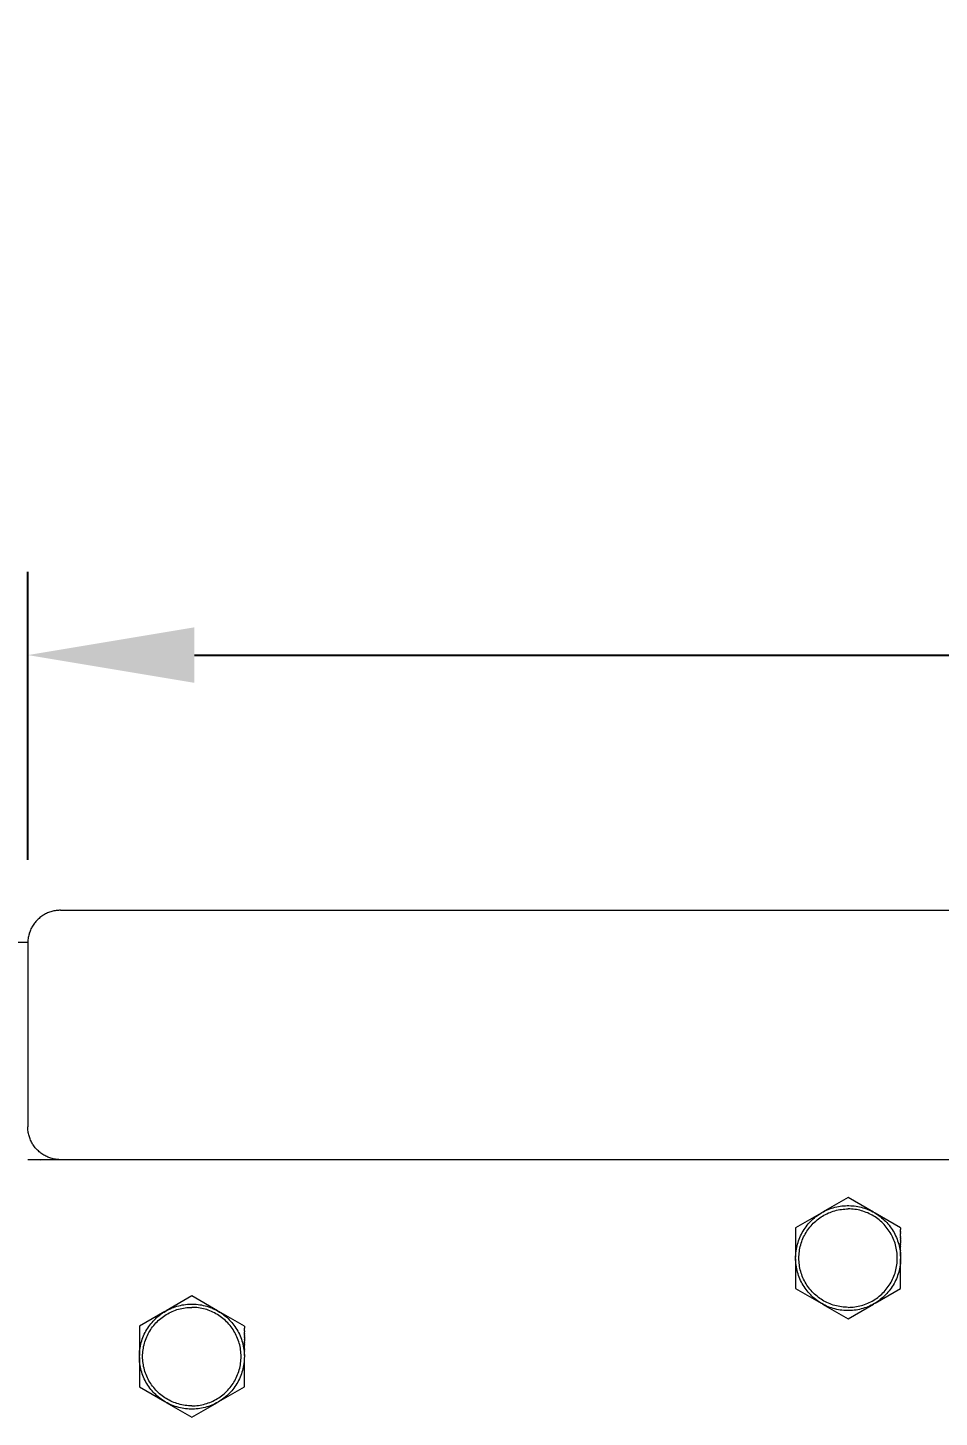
# Model space of a CAD drawing. Header units: inches. Extents: x -6 to 165, y -5 to 126.
# Drawn here: x 138.29 to 143.76, y 109.26 to 117.59 of the extents above; entities that cross this region are included whole.
import ezdxf

# ---------------------------------------------------------------- set-up
doc = ezdxf.new("R2010")
doc.units = ezdxf.units.IN
doc.header["$PDSIZE"] = -1
doc.layers.add('ZANO_R', color=7, linetype='Continuous', lineweight=0)
doc.layers.add('ZANO_W', color=1, linetype='Continuous', lineweight=0)
doc.styles.get("Standard").update_dxf_attribs({"font": 'arial.ttf'})
doc.dimstyles.new('amerykanie', dxfattribs={"dimtxt": 50, "dimasz": 50, "dimexe": 0.5, "dimexo": 0.5, "dimgap": 1, "dimtad": 1, "dimdec": 0, "dimzin": 0, "dimlunit": 5, "dimtxsty": 'Standard', "dimcen": 0.09, "dimclrd": 1, "dimclre": 1, "dimclrt": 1, "dimazin": 0, "dimtfac": 1, "dimtdec": 0, "dimtmove": 0, "dimatfit": 3, "dimfxl": 1, "dimtzin": 0, "dimarcsym": 1})

# ---------------------------------------------------------------- blocks, each defined once
blk = doc.blocks.new('*D367')
at = {"layer": 'Defpoints', "color": 0}
for p in [(156.0133, 113.8284), (138.2909, 112.1003), (156.0133, 112.107)]:
    blk.add_point(p, dxfattribs=at)
at = {"layer": 'ZANO_W', "color": 1, "lineweight": -2}
for p, q in [((138.2909, 112.6003), (138.2909, 114.3284)), ((156.0133, 112.607), (156.0133, 114.3284)), ((139.2909, 113.8284), (155.0133, 113.8284))]:
    blk.add_line(p, q, dxfattribs=at)
at = {"layer": 'ZANO_W', "color": 1}
for points in [[(139.2909, 113.9951), (139.2909, 113.6618), (138.2909, 113.8284)], [(155.0133, 113.6618), (155.0133, 113.9951), (156.0133, 113.8284)]]:
    blk.add_solid(points, dxfattribs=at)
at = {"layer": 'ZANO_W', "color": 1, "insert": (147.1521, 115.1692), "char_height": 1.625, "attachment_point": 5}
blk.add_mtext('17 3/4', dxfattribs=at)

msp = doc.modelspace()

# ---------------------------------------------------------------- linework, layer by layer
at = {"layer": 'ZANO_R'}
for p, q in [((138.33092, 112.21925), (138.32695, 112.21382)), ((138.33508, 112.22453), (138.33092, 112.21925)), ((138.33941, 112.22968), (138.33508, 112.22453)), ((138.34392, 112.23467), (138.33941, 112.22968)), ((138.34859, 112.2395), (138.34392, 112.23467)), ((138.35342, 112.24418), (138.34859, 112.2395)), ((138.35841, 112.24868), (138.35342, 112.24418)), ((138.36356, 112.25301), (138.35841, 112.24868)), ((138.36884, 112.25717), (138.36356, 112.25301)), ((138.37427, 112.26114), (138.36884, 112.25717)), ((138.37983, 112.26492), (138.37427, 112.26114)), ((138.38551, 112.26851), (138.37983, 112.26492)), ((138.39132, 112.27191), (138.38551, 112.26851)), ((138.39723, 112.2751), (138.39132, 112.27191)), ((138.40326, 112.27809), (138.39723, 112.2751)), ((138.40938, 112.28088), (138.40326, 112.27809)), ((138.41559, 112.28345), (138.40938, 112.28088)), ((138.42189, 112.28581), (138.41559, 112.28345)), ((138.42826, 112.28795), (138.42189, 112.28581)), ((138.4347, 112.28988), (138.42826, 112.28795)), ((138.44121, 112.29158), (138.4347, 112.28988)), ((138.44776, 112.29306), (138.44121, 112.29158)), ((138.45437, 112.29432), (138.44776, 112.29306)), ((138.46102, 112.29534), (138.45437, 112.29432)), ((138.46769, 112.29615), (138.46102, 112.29534)), ((138.47439, 112.29672), (138.46769, 112.29615)), ((138.48111, 112.29706), (138.47439, 112.29672)), ((138.48783, 112.29718), (138.48111, 112.29706)), ((138.48783, 112.29718), (155.81647, 112.29718)), ((138.29503, 112.14033), (138.29378, 112.13372)), ((138.29651, 112.14688), (138.29503, 112.14033)), ((138.29821, 112.15339), (138.29651, 112.14688)), ((138.30014, 112.15983), (138.29821, 112.15339)), ((138.30228, 112.16621), (138.30014, 112.15983)), ((138.30464, 112.1725), (138.30228, 112.16621)), ((138.30721, 112.17871), (138.30464, 112.1725)), ((138.31, 112.18483), (138.30721, 112.17871)), ((138.31299, 112.19086), (138.31, 112.18483)), ((138.31618, 112.19677), (138.31299, 112.19086)), ((138.31958, 112.20258), (138.31618, 112.19677)), ((138.32317, 112.20826), (138.31958, 112.20258)), ((138.32695, 112.21382), (138.32317, 112.20826)), ((138.29095, 112.10422), (137.90768, 112.1017)), ((138.29103, 112.10699), (138.29091, 112.10026)), ((138.29091, 112.10026), (138.29091, 110.99753)), ((138.29137, 112.1137), (138.29103, 112.10699)), ((138.29194, 112.1204), (138.29137, 112.1137)), ((138.29275, 112.12708), (138.29194, 112.1204)), ((138.29378, 112.13372), (138.29275, 112.12708)), ((138.29103, 110.99076), (138.29091, 110.99753)), ((138.29138, 110.98399), (138.29103, 110.99076)), ((138.29196, 110.97724), (138.29138, 110.98399)), ((138.29278, 110.97051), (138.29196, 110.97724)), ((138.29382, 110.96381), (138.29278, 110.97051)), ((138.2951, 110.95716), (138.29382, 110.96381)), ((138.2966, 110.95055), (138.2951, 110.95716)), ((138.29833, 110.944), (138.2966, 110.95055)), ((138.30028, 110.93751), (138.29833, 110.944)), ((138.30246, 110.93109), (138.30028, 110.93751)), ((138.30485, 110.92476), (138.30246, 110.93109)), ((138.30747, 110.9185), (138.30485, 110.92476)), ((138.31029, 110.91234), (138.30747, 110.9185)), ((138.31333, 110.90629), (138.31029, 110.91234)), ((138.31657, 110.90034), (138.31333, 110.90629)), ((138.32002, 110.8945), (138.31657, 110.90034)), ((138.32366, 110.88879), (138.32002, 110.8945)), ((138.3275, 110.8832), (138.32366, 110.88879)), ((155.61955, 110.80061), (138.29091, 110.80061)), ((138.33153, 110.87776), (138.3275, 110.8832)), ((138.33574, 110.87245), (138.33153, 110.87776)), ((138.34013, 110.86729), (138.33574, 110.87245)), ((138.3447, 110.86229), (138.34013, 110.86729)), ((138.34944, 110.85744), (138.3447, 110.86229)), ((138.35434, 110.85276), (138.34944, 110.85744)), ((138.3594, 110.84826), (138.35434, 110.85276)), ((138.36461, 110.84393), (138.3594, 110.84826)), ((138.36997, 110.83978), (138.36461, 110.84393)), ((138.369, 110.80061), (138.37223, 110.80091)), ((138.37547, 110.83582), (138.36997, 110.83978)), ((138.37223, 110.80091), (138.37546, 110.8011)), ((138.37546, 110.8011), (138.3787, 110.80118)), ((138.3811, 110.83205), (138.37547, 110.83582)), ((138.3787, 110.80118), (138.46668, 110.80175)), ((138.38686, 110.82847), (138.3811, 110.83205)), ((138.39273, 110.8251), (138.38686, 110.82847)), ((138.39872, 110.82193), (138.39273, 110.8251)), ((138.40482, 110.81897), (138.39872, 110.82193)), ((138.41101, 110.81622), (138.40482, 110.81897)), ((138.4173, 110.81368), (138.41101, 110.81622)), ((138.42366, 110.81136), (138.4173, 110.81368)), ((138.43011, 110.80926), (138.42366, 110.81136)), ((138.43662, 110.80739), (138.43011, 110.80926)), ((138.44319, 110.80574), (138.43662, 110.80739)), ((138.44982, 110.80432), (138.44319, 110.80574)), ((138.45649, 110.80312), (138.44982, 110.80432)), ((138.46319, 110.80216), (138.45649, 110.80312)), ((138.46993, 110.80143), (138.46319, 110.80216)), ((138.47669, 110.80093), (138.46993, 110.80143)), ((138.48346, 110.80066), (138.47669, 110.80093)), ((143.21382, 110.57367), (143.06056, 110.48519)), ((143.36708, 110.48519), (143.21382, 110.57367)), ((143.05202, 110.48025), (142.89875, 110.39177)), ((143.02949, 110.46538), (143.03823, 110.47146)), ((143.03823, 110.47146), (143.04716, 110.47724)), ((143.04716, 110.47724), (143.05629, 110.48272)), ((143.05629, 110.48272), (143.06559, 110.48789)), ((143.06035, 110.46224), (143.06905, 110.46733)), ((143.06559, 110.48789), (143.07507, 110.49273)), ((143.06905, 110.46733), (143.07793, 110.47212)), ((143.07507, 110.49273), (143.0847, 110.49726)), ((143.07793, 110.47212), (143.08696, 110.47661)), ((143.0847, 110.49726), (143.09448, 110.50145)), ((143.08696, 110.47661), (143.09614, 110.48079)), ((143.09448, 110.50145), (143.1044, 110.50532)), ((143.09614, 110.48079), (143.10546, 110.48465)), ((143.1044, 110.50532), (143.11444, 110.50885)), ((143.10546, 110.48465), (143.11491, 110.48819)), ((143.11444, 110.50885), (143.12459, 110.51203)), ((143.11491, 110.48819), (143.12447, 110.4914)), ((143.12447, 110.4914), (143.13413, 110.49429)), ((143.12459, 110.51203), (143.13485, 110.51487)), ((143.13413, 110.49429), (143.14389, 110.49684)), ((143.13485, 110.51487), (143.1452, 110.51737)), ((143.14389, 110.49684), (143.15373, 110.49906)), ((143.1452, 110.51737), (143.15562, 110.51951)), ((143.15373, 110.49906), (143.16363, 110.50094)), ((143.15562, 110.51951), (143.16611, 110.5213)), ((143.16363, 110.50094), (143.1736, 110.50249)), ((143.16611, 110.5213), (143.17666, 110.52273)), ((143.1736, 110.50249), (143.18361, 110.50369)), ((143.17666, 110.52273), (143.18724, 110.52381)), ((143.18361, 110.50369), (143.19366, 110.50455)), ((143.18724, 110.52381), (143.19786, 110.52453)), ((143.19366, 110.50455), (143.20374, 110.50507)), ((143.19786, 110.52453), (143.2085, 110.52489)), ((143.20374, 110.50507), (143.21382, 110.50524)), ((143.2085, 110.52489), (143.21914, 110.52489)), ((143.22391, 110.50507), (143.21382, 110.50524)), ((143.21914, 110.52489), (143.22978, 110.52453)), ((143.23398, 110.50455), (143.22391, 110.50507)), ((143.22978, 110.52453), (143.2404, 110.52381)), ((143.24403, 110.50369), (143.23398, 110.50455)), ((143.2404, 110.52381), (143.25099, 110.52273)), ((143.25404, 110.50249), (143.24403, 110.50369)), ((143.25099, 110.52273), (143.26153, 110.5213)), ((143.26401, 110.50094), (143.25404, 110.50249)), ((143.26153, 110.5213), (143.27202, 110.51951)), ((143.27392, 110.49906), (143.26401, 110.50094)), ((143.27202, 110.51951), (143.28245, 110.51737)), ((143.28376, 110.49684), (143.27392, 110.49906)), ((143.28245, 110.51737), (143.29279, 110.51487)), ((143.29351, 110.49429), (143.28376, 110.49684)), ((143.29279, 110.51487), (143.30305, 110.51203)), ((143.30318, 110.4914), (143.29351, 110.49429)), ((143.30305, 110.51203), (143.3132, 110.50885)), ((143.31274, 110.48819), (143.30318, 110.4914)), ((143.32218, 110.48465), (143.31274, 110.48819)), ((143.3132, 110.50885), (143.32325, 110.50532)), ((143.3315, 110.48079), (143.32218, 110.48465)), ((143.32325, 110.50532), (143.33316, 110.50145)), ((143.34068, 110.47661), (143.3315, 110.48079)), ((143.33316, 110.50145), (143.34294, 110.49726)), ((143.34971, 110.47212), (143.34068, 110.47661)), ((143.34294, 110.49726), (143.35257, 110.49273)), ((143.35859, 110.46733), (143.34971, 110.47212)), ((143.35257, 110.49273), (143.36205, 110.48789)), ((143.36729, 110.46224), (143.35859, 110.46733)), ((143.36205, 110.48789), (143.37135, 110.48272)), ((143.37135, 110.48272), (143.38048, 110.47724)), ((143.52889, 110.39177), (143.37563, 110.48025)), ((143.38048, 110.47724), (143.38942, 110.47146)), ((143.38942, 110.47146), (143.39815, 110.46538)), ((142.89875, 110.39177), (142.89875, 110.37815)), ((142.94929, 110.38102), (142.95523, 110.38985)), ((142.95523, 110.38985), (142.96145, 110.39848)), ((142.96145, 110.39848), (142.96797, 110.4069)), ((142.96797, 110.4069), (142.97476, 110.41509)), ((142.97251, 110.3802), (142.97847, 110.38834)), ((142.97476, 110.41509), (142.98183, 110.42305)), ((142.97847, 110.38834), (142.9847, 110.39627)), ((142.98183, 110.42305), (142.98916, 110.43076)), ((142.9847, 110.39627), (142.99119, 110.40399)), ((142.98916, 110.43076), (142.99675, 110.43822)), ((142.99119, 110.40399), (142.99795, 110.41147)), ((142.99675, 110.43822), (143.00459, 110.44542)), ((142.99795, 110.41147), (143.00496, 110.41873)), ((143.00459, 110.44542), (143.01266, 110.45236)), ((143.00496, 110.41873), (143.01221, 110.42574)), ((143.01221, 110.42574), (143.0197, 110.43249)), ((143.01266, 110.45236), (143.02097, 110.45901)), ((143.0197, 110.43249), (143.02741, 110.43899)), ((143.02097, 110.45901), (143.02949, 110.46538)), ((143.02741, 110.43899), (143.03534, 110.44522)), ((143.03534, 110.44522), (143.04348, 110.45118)), ((143.04348, 110.45118), (143.05182, 110.45685)), ((143.05182, 110.45685), (143.06035, 110.46224)), ((143.37582, 110.45685), (143.36729, 110.46224)), ((143.38416, 110.45118), (143.37582, 110.45685)), ((143.3923, 110.44522), (143.38416, 110.45118)), ((143.40023, 110.43899), (143.3923, 110.44522)), ((143.39815, 110.46538), (143.40667, 110.45901)), ((143.40794, 110.43249), (143.40023, 110.43899)), ((143.40667, 110.45901), (143.41498, 110.45236)), ((143.41543, 110.42574), (143.40794, 110.43249)), ((143.41498, 110.45236), (143.42305, 110.44542)), ((143.42268, 110.41873), (143.41543, 110.42574)), ((143.42969, 110.41147), (143.42268, 110.41873)), ((143.42305, 110.44542), (143.43089, 110.43822)), ((143.43645, 110.40399), (143.42969, 110.41147)), ((143.43089, 110.43822), (143.43848, 110.43076)), ((143.44295, 110.39627), (143.43645, 110.40399)), ((143.43848, 110.43076), (143.44581, 110.42305)), ((143.44918, 110.38834), (143.44295, 110.39627)), ((143.44581, 110.42305), (143.45288, 110.41509)), ((143.45513, 110.3802), (143.44918, 110.38834)), ((143.45288, 110.41509), (143.45967, 110.4069)), ((143.45967, 110.4069), (143.46619, 110.39848)), ((143.46619, 110.39848), (143.47242, 110.38985)), ((143.47242, 110.38985), (143.47835, 110.38102)), ((143.52889, 110.39177), (143.52889, 110.38072)), ((142.89875, 110.34805), (142.89875, 110.34734)), ((142.89876, 110.34734), (142.89875, 110.24459)), ((142.89876, 110.37815), (142.89876, 110.34805)), ((142.91019, 110.29398), (142.9132, 110.30418)), ((142.9132, 110.30418), (142.91656, 110.31428)), ((142.91656, 110.31428), (142.92026, 110.32426)), ((142.92026, 110.32426), (142.92429, 110.33411)), ((142.92429, 110.33411), (142.92865, 110.34382)), ((142.92865, 110.34382), (142.93334, 110.35338)), ((142.93229, 110.29922), (142.9355, 110.30878)), ((142.93334, 110.35338), (142.93834, 110.36277)), ((142.9355, 110.30878), (142.93904, 110.31822)), ((142.93834, 110.36277), (142.94367, 110.37198)), ((142.93904, 110.31822), (142.9429, 110.32754)), ((142.9429, 110.32754), (142.94708, 110.33672)), ((142.94367, 110.37198), (142.94929, 110.38102)), ((142.94708, 110.33672), (142.95156, 110.34576)), ((142.95156, 110.34576), (142.95635, 110.35463)), ((142.95635, 110.35463), (142.96145, 110.36334)), ((142.96145, 110.36334), (142.96683, 110.37186)), ((142.96683, 110.37186), (142.97251, 110.3802)), ((143.46081, 110.37186), (143.45513, 110.3802)), ((143.46619, 110.36334), (143.46081, 110.37186)), ((143.47129, 110.35463), (143.46619, 110.36334)), ((143.47608, 110.34576), (143.47129, 110.35463)), ((143.48057, 110.33672), (143.47608, 110.34576)), ((143.47835, 110.38102), (143.48398, 110.37198)), ((143.48474, 110.32754), (143.48057, 110.33672)), ((143.48398, 110.37198), (143.4893, 110.36277)), ((143.4886, 110.31822), (143.48474, 110.32754)), ((143.49214, 110.30878), (143.4886, 110.31822)), ((143.4893, 110.36277), (143.4943, 110.35338)), ((143.49536, 110.29922), (143.49214, 110.30878)), ((143.4943, 110.35338), (143.49899, 110.34382)), ((143.49899, 110.34382), (143.50335, 110.33411)), ((143.50335, 110.33411), (143.50738, 110.32426)), ((143.50738, 110.32426), (143.51108, 110.31428)), ((143.51108, 110.31428), (143.51444, 110.30418)), ((143.51444, 110.30418), (143.51745, 110.29398)), ((143.52889, 110.37103), (143.52889, 110.38072)), ((143.52889, 110.37103), (143.52889, 110.36963)), ((143.52889, 110.36366), (143.52889, 110.36963)), ((143.52889, 110.36366), (143.52889, 110.35851)), ((143.52889, 110.34805), (143.52889, 110.35851)), ((143.52889, 110.34805), (143.52889, 110.34734)), ((143.52889, 110.3397), (143.52889, 110.34734)), ((143.52889, 110.3397), (143.52889, 110.33612)), ((143.52889, 110.33091), (143.52889, 110.33612)), ((143.52889, 110.33091), (143.52889, 110.32486)), ((143.52889, 110.32157), (143.52889, 110.32486)), ((143.52889, 110.32157), (143.52889, 110.31355)), ((143.52889, 110.31156), (143.52889, 110.31355)), ((143.52889, 110.31156), (143.52889, 110.30219)), ((143.52889, 110.29484), (143.52889, 110.30219)), ((142.89875, 110.24459), (142.89875, 110.2388)), ((142.89875, 110.2388), (142.89875, 110.22142)), ((142.89875, 110.22142), (142.89875, 110.2148)), ((142.89875, 110.20987), (142.89893, 110.22051)), ((142.89893, 110.22051), (142.89947, 110.23114)), ((142.89947, 110.23114), (142.90037, 110.24174)), ((142.90037, 110.24174), (142.90163, 110.25231)), ((142.90163, 110.25231), (142.90324, 110.26283)), ((142.90324, 110.26283), (142.9052, 110.27329)), ((142.9052, 110.27329), (142.90752, 110.28367)), ((142.90752, 110.28367), (142.91019, 110.29398)), ((142.91845, 110.20987), (142.91862, 110.21995)), ((142.91862, 110.21995), (142.91914, 110.23002)), ((142.91914, 110.23002), (142.92, 110.24007)), ((142.92, 110.24007), (142.9212, 110.25009)), ((142.9212, 110.25009), (142.92274, 110.26005)), ((142.92274, 110.26005), (142.92462, 110.26996)), ((142.92462, 110.26996), (142.92684, 110.2798)), ((142.92684, 110.2798), (142.9294, 110.28956)), ((142.9294, 110.28956), (142.93229, 110.29922)), ((143.49824, 110.28956), (143.49536, 110.29922)), ((143.5008, 110.2798), (143.49824, 110.28956)), ((143.50302, 110.26996), (143.5008, 110.2798)), ((143.5049, 110.26005), (143.50302, 110.26996)), ((143.50644, 110.25009), (143.5049, 110.26005)), ((143.50765, 110.24007), (143.50644, 110.25009)), ((143.50851, 110.23002), (143.50765, 110.24007)), ((143.50902, 110.21995), (143.50851, 110.23002)), ((143.5092, 110.20987), (143.50902, 110.21995)), ((143.51745, 110.29398), (143.52012, 110.28367)), ((143.52012, 110.28367), (143.52244, 110.27329)), ((143.52244, 110.27329), (143.5244, 110.26283)), ((143.5244, 110.26283), (143.52602, 110.25231)), ((143.52602, 110.25231), (143.52727, 110.24174)), ((143.52727, 110.24174), (143.52817, 110.23114)), ((143.52817, 110.23114), (143.52871, 110.22051)), ((143.52871, 110.22051), (143.52889, 110.20987)), ((143.52889, 110.29484), (143.52889, 110.29076)), ((143.52889, 110.28205), (143.52889, 110.29076)), ((143.52889, 110.28205), (143.52889, 110.27928)), ((143.5289, 110.25618), (143.52889, 110.27928)), ((143.52889, 110.25618), (143.52889, 110.25328)), ((143.52889, 110.24459), (143.52889, 110.24169)), ((143.52889, 110.22142), (143.52889, 110.24169)), ((143.52889, 110.22142), (143.52889, 110.2148)), ((143.5289, 110.24459), (143.5289, 110.25328)), ((142.89893, 110.19922), (142.89875, 110.20987)), ((142.89875, 110.20493), (142.89875, 110.02796)), ((142.89947, 110.1886), (142.89893, 110.19922)), ((142.90037, 110.17799), (142.89947, 110.1886)), ((142.90163, 110.16742), (142.90037, 110.17799)), ((142.90324, 110.1569), (142.90163, 110.16742)), ((142.9052, 110.14644), (142.90324, 110.1569)), ((142.90752, 110.13606), (142.9052, 110.14644)), ((142.91019, 110.12575), (142.90752, 110.13606)), ((142.91862, 110.19978), (142.91845, 110.20987)), ((142.91914, 110.18971), (142.91862, 110.19978)), ((142.92, 110.17966), (142.91914, 110.18971)), ((142.9212, 110.16965), (142.92, 110.17966)), ((142.92274, 110.15968), (142.9212, 110.16965)), ((142.92462, 110.14977), (142.92274, 110.15968)), ((142.92684, 110.13993), (142.92462, 110.14977)), ((142.9294, 110.13017), (142.92684, 110.13993)), ((143.49824, 110.13017), (143.5008, 110.13993)), ((143.5008, 110.13993), (143.50302, 110.14977)), ((143.50302, 110.14977), (143.5049, 110.15968)), ((143.5049, 110.15968), (143.50644, 110.16965)), ((143.50644, 110.16965), (143.50765, 110.17966)), ((143.50765, 110.17966), (143.50851, 110.18971)), ((143.50851, 110.18971), (143.50902, 110.19978)), ((143.50902, 110.19978), (143.5092, 110.20987)), ((143.52012, 110.13606), (143.51745, 110.12575)), ((143.52244, 110.14644), (143.52012, 110.13606)), ((143.5244, 110.1569), (143.52244, 110.14644)), ((143.52602, 110.16742), (143.5244, 110.1569)), ((143.52727, 110.17799), (143.52602, 110.16742)), ((143.52817, 110.1886), (143.52727, 110.17799)), ((143.52871, 110.19922), (143.52817, 110.1886)), ((143.52889, 110.20987), (143.52871, 110.19922)), ((143.52889, 110.02796), (143.52889, 110.20493)), ((142.9132, 110.11555), (142.91019, 110.12575)), ((142.91656, 110.10545), (142.9132, 110.11555)), ((142.92026, 110.09547), (142.91656, 110.10545)), ((142.92429, 110.08562), (142.92026, 110.09547)), ((142.92865, 110.07591), (142.92429, 110.08562)), ((142.93334, 110.06635), (142.92865, 110.07591)), ((142.93229, 110.12051), (142.9294, 110.13017)), ((142.9355, 110.11095), (142.93229, 110.12051)), ((142.93834, 110.05696), (142.93334, 110.06635)), ((142.93904, 110.10151), (142.9355, 110.11095)), ((142.94367, 110.04775), (142.93834, 110.05696)), ((142.9429, 110.09219), (142.93904, 110.10151)), ((142.94708, 110.08301), (142.9429, 110.09219)), ((142.95156, 110.07397), (142.94708, 110.08301)), ((142.95635, 110.0651), (142.95156, 110.07397)), ((142.96145, 110.05639), (142.95635, 110.0651)), ((142.96683, 110.04787), (142.96145, 110.05639)), ((143.46081, 110.04787), (143.46619, 110.05639)), ((143.46619, 110.05639), (143.47129, 110.0651)), ((143.47129, 110.0651), (143.47608, 110.07397)), ((143.47608, 110.07397), (143.48057, 110.08301)), ((143.48057, 110.08301), (143.48474, 110.09219)), ((143.4893, 110.05696), (143.48398, 110.04775)), ((143.48474, 110.09219), (143.4886, 110.10151)), ((143.4886, 110.10151), (143.49214, 110.11095)), ((143.4943, 110.06635), (143.4893, 110.05696)), ((143.49214, 110.11095), (143.49536, 110.12051)), ((143.49899, 110.07591), (143.4943, 110.06635)), ((143.49536, 110.12051), (143.49824, 110.13017)), ((143.50335, 110.08562), (143.49899, 110.07591)), ((143.50738, 110.09547), (143.50335, 110.08562)), ((143.51108, 110.10545), (143.50738, 110.09547)), ((143.51444, 110.11555), (143.51108, 110.10545)), ((143.51745, 110.12575), (143.51444, 110.11555)), ((139.27549, 109.98292), (139.12223, 109.89444)), ((139.42876, 109.89444), (139.27549, 109.98292)), ((142.89875, 110.02796), (143.05202, 109.93948)), ((142.94929, 110.03871), (142.94367, 110.04775)), ((142.95523, 110.02988), (142.94929, 110.03871)), ((142.96145, 110.02125), (142.95523, 110.02988)), ((142.96797, 110.01283), (142.96145, 110.02125)), ((142.97251, 110.03953), (142.96683, 110.04787)), ((142.97476, 110.00464), (142.96797, 110.01283)), ((142.97847, 110.03139), (142.97251, 110.03953)), ((142.98183, 109.99668), (142.97476, 110.00464)), ((142.9847, 110.02346), (142.97847, 110.03139)), ((142.98916, 109.98897), (142.98183, 109.99668)), ((142.99119, 110.01574), (142.9847, 110.02346)), ((142.99675, 109.98151), (142.98916, 109.98897)), ((142.99795, 110.00826), (142.99119, 110.01574)), ((143.00459, 109.97431), (142.99675, 109.98151)), ((143.00496, 110.001), (142.99795, 110.00826)), ((143.01266, 109.96737), (143.00459, 109.97431)), ((143.01221, 109.99399), (143.00496, 110.001)), ((143.0197, 109.98724), (143.01221, 109.99399)), ((143.02097, 109.96072), (143.01266, 109.96737)), ((143.02741, 109.98074), (143.0197, 109.98724)), ((143.03534, 109.97451), (143.02741, 109.98074)), ((143.04348, 109.96855), (143.03534, 109.97451)), ((143.05182, 109.96288), (143.04348, 109.96855)), ((143.37563, 109.93948), (143.52889, 110.02796)), ((143.37582, 109.96288), (143.38416, 109.96855)), ((143.38416, 109.96855), (143.3923, 109.97451)), ((143.3923, 109.97451), (143.40023, 109.98074)), ((143.40023, 109.98074), (143.40794, 109.98724)), ((143.41498, 109.96737), (143.40667, 109.96072)), ((143.40794, 109.98724), (143.41543, 109.99399)), ((143.42305, 109.97431), (143.41498, 109.96737)), ((143.41543, 109.99399), (143.42268, 110.001)), ((143.42268, 110.001), (143.42969, 110.00826)), ((143.43089, 109.98151), (143.42305, 109.97431)), ((143.42969, 110.00826), (143.43645, 110.01574)), ((143.43848, 109.98897), (143.43089, 109.98151)), ((143.43645, 110.01574), (143.44295, 110.02346)), ((143.44581, 109.99668), (143.43848, 109.98897)), ((143.44295, 110.02346), (143.44918, 110.03139)), ((143.45288, 110.00464), (143.44581, 109.99668)), ((143.44918, 110.03139), (143.45513, 110.03953)), ((143.45967, 110.01283), (143.45288, 110.00464)), ((143.45513, 110.03953), (143.46081, 110.04787)), ((143.46619, 110.02125), (143.45967, 110.01283)), ((143.47242, 110.02988), (143.46619, 110.02125)), ((143.47835, 110.03871), (143.47242, 110.02988)), ((143.48398, 110.04775), (143.47835, 110.03871)), ((139.11369, 109.8895), (138.96043, 109.80102)), ((139.0999, 109.88071), (139.10884, 109.8865)), ((139.10884, 109.8865), (139.11796, 109.89197)), ((139.11796, 109.89197), (139.12727, 109.89714)), ((139.12727, 109.89714), (139.13674, 109.90198)), ((139.13674, 109.90198), (139.14637, 109.90651)), ((139.1396, 109.88137), (139.14864, 109.88586)), ((139.14637, 109.90651), (139.15615, 109.91071)), ((139.14864, 109.88586), (139.15782, 109.89004)), ((139.15615, 109.91071), (139.16607, 109.91457)), ((139.15782, 109.89004), (139.16713, 109.8939)), ((139.16607, 109.91457), (139.17611, 109.9181)), ((139.16713, 109.8939), (139.17658, 109.89744)), ((139.17611, 109.9181), (139.18627, 109.92128)), ((139.17658, 109.89744), (139.18614, 109.90065)), ((139.18614, 109.90065), (139.1958, 109.90354)), ((139.18627, 109.92128), (139.19652, 109.92412)), ((139.1958, 109.90354), (139.20556, 109.90609)), ((139.19652, 109.92412), (139.20687, 109.92662)), ((139.20556, 109.90609), (139.2154, 109.90831)), ((139.20687, 109.92662), (139.21729, 109.92876)), ((139.2154, 109.90831), (139.22531, 109.9102)), ((139.21729, 109.92876), (139.22778, 109.93055)), ((139.22531, 109.9102), (139.23527, 109.91174)), ((139.22778, 109.93055), (139.23833, 109.93198)), ((139.23527, 109.91174), (139.24529, 109.91294)), ((139.23833, 109.93198), (139.24892, 109.93306)), ((139.24529, 109.91294), (139.25534, 109.9138)), ((139.24892, 109.93306), (139.25954, 109.93378)), ((139.25534, 109.9138), (139.26541, 109.91432)), ((139.25954, 109.93378), (139.27017, 109.93414)), ((139.26541, 109.91432), (139.27549, 109.91449)), ((139.27017, 109.93414), (139.28082, 109.93414)), ((139.28558, 109.91432), (139.27549, 109.91449)), ((139.28082, 109.93414), (139.29145, 109.93378)), ((139.29565, 109.9138), (139.28558, 109.91432)), ((139.29145, 109.93378), (139.30207, 109.93306)), ((139.3057, 109.91294), (139.29565, 109.9138)), ((139.30207, 109.93306), (139.31266, 109.93198)), ((139.31571, 109.91174), (139.3057, 109.91294)), ((139.31266, 109.93198), (139.3232, 109.93055)), ((139.32568, 109.9102), (139.31571, 109.91174)), ((139.3232, 109.93055), (139.33369, 109.92876)), ((139.33559, 109.90831), (139.32568, 109.9102)), ((139.33369, 109.92876), (139.34412, 109.92662)), ((139.34543, 109.90609), (139.33559, 109.90831)), ((139.34412, 109.92662), (139.35447, 109.92412)), ((139.35519, 109.90354), (139.34543, 109.90609)), ((139.35447, 109.92412), (139.36472, 109.92128)), ((139.36485, 109.90065), (139.35519, 109.90354)), ((139.36472, 109.92128), (139.37488, 109.9181)), ((139.37441, 109.89744), (139.36485, 109.90065)), ((139.38385, 109.8939), (139.37441, 109.89744)), ((139.37488, 109.9181), (139.38492, 109.91457)), ((139.39317, 109.89004), (139.38385, 109.8939)), ((139.38492, 109.91457), (139.39483, 109.91071)), ((139.40235, 109.88586), (139.39317, 109.89004)), ((139.39483, 109.91071), (139.40461, 109.90651)), ((139.41139, 109.88137), (139.40235, 109.88586)), ((139.40461, 109.90651), (139.41425, 109.90198)), ((139.41425, 109.90198), (139.42372, 109.89714)), ((139.42372, 109.89714), (139.43303, 109.89197)), ((139.43303, 109.89197), (139.44215, 109.8865)), ((139.59056, 109.80102), (139.4373, 109.8895)), ((139.44215, 109.8865), (139.45109, 109.88071)), ((143.02949, 109.95435), (143.02097, 109.96072)), ((143.03823, 109.94827), (143.02949, 109.95435)), ((143.04716, 109.94249), (143.03823, 109.94827)), ((143.05629, 109.93701), (143.04716, 109.94249)), ((143.06035, 109.95749), (143.05182, 109.96288)), ((143.06559, 109.93185), (143.05629, 109.93701)), ((143.06905, 109.9524), (143.06035, 109.95749)), ((143.06056, 109.93454), (143.21382, 109.84606)), ((143.07507, 109.927), (143.06559, 109.93185)), ((143.07793, 109.94761), (143.06905, 109.9524)), ((143.0847, 109.92247), (143.07507, 109.927)), ((143.08696, 109.94312), (143.07793, 109.94761)), ((143.09448, 109.91828), (143.0847, 109.92247)), ((143.09614, 109.93894), (143.08696, 109.94312)), ((143.1044, 109.91441), (143.09448, 109.91828)), ((143.10546, 109.93508), (143.09614, 109.93894)), ((143.11444, 109.91088), (143.1044, 109.91441)), ((143.11491, 109.93155), (143.10546, 109.93508)), ((143.12459, 109.9077), (143.11444, 109.91088)), ((143.12447, 109.92833), (143.11491, 109.93155)), ((143.13413, 109.92544), (143.12447, 109.92833)), ((143.13485, 109.90486), (143.12459, 109.9077)), ((143.14389, 109.92289), (143.13413, 109.92544)), ((143.1452, 109.90236), (143.13485, 109.90486)), ((143.15373, 109.92067), (143.14389, 109.92289)), ((143.15562, 109.90022), (143.1452, 109.90236)), ((143.16363, 109.91879), (143.15373, 109.92067)), ((143.16611, 109.89843), (143.15562, 109.90022)), ((143.1736, 109.91724), (143.16363, 109.91879)), ((143.17666, 109.897), (143.16611, 109.89843)), ((143.18361, 109.91604), (143.1736, 109.91724)), ((143.18724, 109.89592), (143.17666, 109.897)), ((143.19366, 109.91518), (143.18361, 109.91604)), ((143.19786, 109.8952), (143.18724, 109.89592)), ((143.20374, 109.91466), (143.19366, 109.91518)), ((143.2085, 109.89484), (143.19786, 109.8952)), ((143.21382, 109.91449), (143.20374, 109.91466)), ((143.21914, 109.89484), (143.2085, 109.89484)), ((143.21382, 109.84606), (143.36708, 109.93454)), ((143.21382, 109.91449), (143.22391, 109.91466)), ((143.22978, 109.8952), (143.21914, 109.89484)), ((143.22391, 109.91466), (143.23398, 109.91518)), ((143.2404, 109.89592), (143.22978, 109.8952)), ((143.23398, 109.91518), (143.24403, 109.91604)), ((143.25099, 109.897), (143.2404, 109.89592)), ((143.24403, 109.91604), (143.25404, 109.91724)), ((143.26153, 109.89843), (143.25099, 109.897)), ((143.25404, 109.91724), (143.26401, 109.91879)), ((143.27202, 109.90022), (143.26153, 109.89843)), ((143.26401, 109.91879), (143.27392, 109.92067)), ((143.28245, 109.90236), (143.27202, 109.90022)), ((143.27392, 109.92067), (143.28376, 109.92289)), ((143.29279, 109.90486), (143.28245, 109.90236)), ((143.28376, 109.92289), (143.29351, 109.92544)), ((143.30305, 109.9077), (143.29279, 109.90486)), ((143.29351, 109.92544), (143.30318, 109.92833)), ((143.3132, 109.91088), (143.30305, 109.9077)), ((143.30318, 109.92833), (143.31274, 109.93155)), ((143.31274, 109.93155), (143.32218, 109.93508)), ((143.32325, 109.91441), (143.3132, 109.91088)), ((143.32218, 109.93508), (143.3315, 109.93894)), ((143.33316, 109.91828), (143.32325, 109.91441)), ((143.3315, 109.93894), (143.34068, 109.94312)), ((143.34294, 109.92247), (143.33316, 109.91828)), ((143.34068, 109.94312), (143.34971, 109.94761)), ((143.35257, 109.927), (143.34294, 109.92247)), ((143.34971, 109.94761), (143.35859, 109.9524)), ((143.36205, 109.93185), (143.35257, 109.927)), ((143.35859, 109.9524), (143.36729, 109.95749)), ((143.37135, 109.93701), (143.36205, 109.93185)), ((143.36729, 109.95749), (143.37582, 109.96288)), ((143.38048, 109.94249), (143.37135, 109.93701)), ((143.38942, 109.94827), (143.38048, 109.94249)), ((143.39815, 109.95435), (143.38942, 109.94827)), ((143.40667, 109.96072), (143.39815, 109.95435)), ((138.96043, 109.80102), (138.96043, 109.78918)), ((139.0169, 109.7991), (139.02313, 109.80773)), ((139.02313, 109.80773), (139.02964, 109.81615)), ((139.02964, 109.81615), (139.03644, 109.82434)), ((139.03644, 109.82434), (139.0435, 109.8323)), ((139.04014, 109.79759), (139.04637, 109.80552)), ((139.0435, 109.8323), (139.05084, 109.84001)), ((139.04637, 109.80552), (139.05287, 109.81324)), ((139.05084, 109.84001), (139.05842, 109.84747)), ((139.05287, 109.81324), (139.05962, 109.82072)), ((139.05842, 109.84747), (139.06626, 109.85467)), ((139.05962, 109.82072), (139.06663, 109.82798)), ((139.06626, 109.85467), (139.07434, 109.86161)), ((139.06663, 109.82798), (139.07389, 109.83499)), ((139.07389, 109.83499), (139.08137, 109.84174)), ((139.07434, 109.86161), (139.08264, 109.86826)), ((139.08137, 109.84174), (139.08909, 109.84824)), ((139.08264, 109.86826), (139.09116, 109.87463)), ((139.08909, 109.84824), (139.09702, 109.85447)), ((139.09116, 109.87463), (139.0999, 109.88071)), ((139.09702, 109.85447), (139.10516, 109.86043)), ((139.10516, 109.86043), (139.1135, 109.8661)), ((139.1135, 109.8661), (139.12202, 109.87149)), ((139.12202, 109.87149), (139.13073, 109.87658)), ((139.13073, 109.87658), (139.1396, 109.88137)), ((139.42026, 109.87658), (139.41139, 109.88137)), ((139.42897, 109.87149), (139.42026, 109.87658)), ((139.43749, 109.8661), (139.42897, 109.87149)), ((139.44583, 109.86043), (139.43749, 109.8661)), ((139.45397, 109.85447), (139.44583, 109.86043)), ((139.45109, 109.88071), (139.45982, 109.87463)), ((139.4619, 109.84824), (139.45397, 109.85447)), ((139.45982, 109.87463), (139.46835, 109.86826)), ((139.46962, 109.84174), (139.4619, 109.84824)), ((139.46835, 109.86826), (139.47665, 109.86161)), ((139.4771, 109.83499), (139.46962, 109.84174)), ((139.47665, 109.86161), (139.48473, 109.85467)), ((139.48436, 109.82798), (139.4771, 109.83499)), ((139.49136, 109.82072), (139.48436, 109.82798)), ((139.48473, 109.85467), (139.49256, 109.84747)), ((139.49812, 109.81324), (139.49136, 109.82072)), ((139.49256, 109.84747), (139.50015, 109.84001)), ((139.50462, 109.80552), (139.49812, 109.81324)), ((139.50015, 109.84001), (139.50749, 109.8323)), ((139.51085, 109.79759), (139.50462, 109.80552)), ((139.50749, 109.8323), (139.51455, 109.82434)), ((139.51455, 109.82434), (139.52135, 109.81615)), ((139.52135, 109.81615), (139.52786, 109.80773)), ((139.52786, 109.80773), (139.53409, 109.7991)), ((139.59056, 109.80102), (139.59056, 109.78997)), ((138.96043, 109.78918), (138.96043, 109.77928)), ((138.96043, 109.77928), (138.96043, 109.77792)), ((138.96043, 109.77792), (138.96043, 109.76965)), ((138.96043, 109.76965), (138.96043, 109.767)), ((138.96043, 109.767), (138.96043, 109.7573)), ((138.96043, 109.7573), (138.96043, 109.75534)), ((138.96043, 109.75534), (138.96043, 109.74656)), ((138.96043, 109.74656), (138.96043, 109.74347)), ((138.96043, 109.74347), (138.96043, 109.73644)), ((138.96043, 109.73644), (138.96043, 109.73305)), ((138.96043, 109.73305), (138.96043, 109.72623)), ((138.96043, 109.72623), (138.96043, 109.72222)), ((138.96043, 109.72222), (138.96043, 109.71572)), ((138.97488, 109.71344), (138.97823, 109.72353)), ((138.97823, 109.72353), (138.98193, 109.73351)), ((138.98193, 109.73351), (138.98596, 109.74336)), ((138.98596, 109.74336), (138.99032, 109.75307)), ((138.99032, 109.75307), (138.99501, 109.76263)), ((138.99396, 109.70847), (138.99717, 109.71803)), ((138.99501, 109.76263), (139.00002, 109.77202)), ((138.99717, 109.71803), (139.00071, 109.72748)), ((139.00002, 109.77202), (139.00534, 109.78124)), ((139.00071, 109.72748), (139.00457, 109.73679)), ((139.00457, 109.73679), (139.00875, 109.74597)), ((139.00534, 109.78124), (139.01097, 109.79027)), ((139.00875, 109.74597), (139.01324, 109.75501)), ((139.01097, 109.79027), (139.0169, 109.7991)), ((139.01324, 109.75501), (139.01803, 109.76388)), ((139.01803, 109.76388), (139.02312, 109.77259)), ((139.02312, 109.77259), (139.02851, 109.78111)), ((139.02851, 109.78111), (139.03418, 109.78945)), ((139.03418, 109.78945), (139.04014, 109.79759)), ((139.51681, 109.78945), (139.51085, 109.79759)), ((139.52248, 109.78111), (139.51681, 109.78945)), ((139.52787, 109.77259), (139.52248, 109.78111)), ((139.53296, 109.76388), (139.52787, 109.77259)), ((139.53775, 109.75501), (139.53296, 109.76388)), ((139.53409, 109.7991), (139.54002, 109.79027)), ((139.54224, 109.74597), (139.53775, 109.75501)), ((139.54002, 109.79027), (139.54565, 109.78124)), ((139.54641, 109.73679), (139.54224, 109.74597)), ((139.54565, 109.78124), (139.55097, 109.77202)), ((139.55027, 109.72748), (139.54641, 109.73679)), ((139.55381, 109.71803), (139.55027, 109.72748)), ((139.55097, 109.77202), (139.55598, 109.76263)), ((139.55703, 109.70847), (139.55381, 109.71803)), ((139.55598, 109.76263), (139.56066, 109.75307)), ((139.56066, 109.75307), (139.56503, 109.74336)), ((139.56503, 109.74336), (139.56906, 109.73351)), ((139.56906, 109.73351), (139.57275, 109.72353)), ((139.57275, 109.72353), (139.57611, 109.71344)), ((139.59056, 109.78028), (139.59056, 109.78997)), ((139.59056, 109.78028), (139.59056, 109.77888)), ((139.59056, 109.77291), (139.59056, 109.77888)), ((139.59056, 109.77291), (139.59056, 109.76776)), ((139.59056, 109.7573), (139.59056, 109.76776)), ((139.59056, 109.7573), (139.59056, 109.75659)), ((139.59056, 109.74895), (139.59056, 109.75659)), ((139.59056, 109.74895), (139.59056, 109.74537)), ((139.59056, 109.74016), (139.59056, 109.74537)), ((139.59056, 109.74016), (139.59056, 109.73411)), ((139.59056, 109.73082), (139.59056, 109.73411)), ((139.59056, 109.73082), (139.59056, 109.7228)), ((139.59056, 109.72081), (139.59056, 109.7228)), ((139.59056, 109.72081), (139.59056, 109.71144)), ((138.96043, 109.71144), (138.96042, 109.65384)), ((138.96042, 109.64805), (138.96043, 109.63067)), ((138.96043, 109.71572), (138.96043, 109.71144)), ((138.96043, 109.65384), (138.96043, 109.64805)), ((138.96061, 109.62976), (138.96115, 109.64039)), ((138.96115, 109.64039), (138.96204, 109.65099)), ((138.96204, 109.65099), (138.9633, 109.66156)), ((138.9633, 109.66156), (138.96491, 109.67208)), ((138.96491, 109.67208), (138.96688, 109.68254)), ((138.96688, 109.68254), (138.9692, 109.69293)), ((138.9692, 109.69293), (138.97186, 109.70323)), ((138.97186, 109.70323), (138.97488, 109.71344)), ((138.98029, 109.6292), (138.98081, 109.63927)), ((138.98081, 109.63927), (138.98167, 109.64932)), ((138.98167, 109.64932), (138.98287, 109.65934)), ((138.98287, 109.65934), (138.98441, 109.6693)), ((138.98441, 109.6693), (138.9863, 109.67921)), ((138.9863, 109.67921), (138.98852, 109.68905)), ((138.98852, 109.68905), (138.99107, 109.69881)), ((138.99107, 109.69881), (138.99396, 109.70847)), ((139.55992, 109.69881), (139.55703, 109.70847)), ((139.56247, 109.68905), (139.55992, 109.69881)), ((139.56469, 109.67921), (139.56247, 109.68905)), ((139.56657, 109.6693), (139.56469, 109.67921)), ((139.56812, 109.65934), (139.56657, 109.6693)), ((139.56932, 109.64932), (139.56812, 109.65934)), ((139.57018, 109.63927), (139.56932, 109.64932)), ((139.5707, 109.6292), (139.57018, 109.63927)), ((139.57611, 109.71344), (139.57913, 109.70323)), ((139.57913, 109.70323), (139.58179, 109.69293)), ((139.58179, 109.69293), (139.58411, 109.68254)), ((139.58411, 109.68254), (139.58608, 109.67208)), ((139.58608, 109.67208), (139.58769, 109.66156)), ((139.58769, 109.66156), (139.58894, 109.65099)), ((139.58894, 109.65099), (139.58984, 109.64039)), ((139.58984, 109.64039), (139.59038, 109.62976)), ((139.59056, 109.70409), (139.59056, 109.71144)), ((139.59056, 109.70409), (139.59056, 109.70002)), ((139.59056, 109.6913), (139.59056, 109.70002)), ((139.59056, 109.6913), (139.59056, 109.68853)), ((139.59057, 109.66543), (139.59056, 109.68853)), ((139.59056, 109.66543), (139.59056, 109.66253)), ((139.59056, 109.65384), (139.59056, 109.65095)), ((139.59056, 109.63067), (139.59057, 109.65095)), ((139.59057, 109.65384), (139.59057, 109.66253)), ((138.96043, 109.63067), (138.96043, 109.62489)), ((138.96043, 109.61912), (138.96061, 109.62976)), ((138.96061, 109.60848), (138.96043, 109.61912)), ((138.96043, 109.61418), (138.96043, 109.43721)), ((138.96115, 109.59785), (138.96061, 109.60848)), ((138.96204, 109.58724), (138.96115, 109.59785)), ((138.9633, 109.57667), (138.96204, 109.58724)), ((138.96491, 109.56615), (138.9633, 109.57667)), ((138.96688, 109.55569), (138.96491, 109.56615)), ((138.9692, 109.54531), (138.96688, 109.55569)), ((138.98012, 109.61912), (138.98029, 109.6292)), ((138.98029, 109.60903), (138.98012, 109.61912)), ((138.98081, 109.59896), (138.98029, 109.60903)), ((138.98167, 109.58891), (138.98081, 109.59896)), ((138.98287, 109.5789), (138.98167, 109.58891)), ((138.98441, 109.56893), (138.98287, 109.5789)), ((138.9863, 109.55902), (138.98441, 109.56893)), ((138.98852, 109.54918), (138.9863, 109.55902)), ((139.56247, 109.54918), (139.56469, 109.55902)), ((139.56469, 109.55902), (139.56657, 109.56893)), ((139.56657, 109.56893), (139.56812, 109.5789)), ((139.56812, 109.5789), (139.56932, 109.58891)), ((139.56932, 109.58891), (139.57018, 109.59896)), ((139.57018, 109.59896), (139.5707, 109.60903)), ((139.57087, 109.61912), (139.5707, 109.6292)), ((139.5707, 109.60903), (139.57087, 109.61912)), ((139.58411, 109.55569), (139.58179, 109.54531)), ((139.58608, 109.56615), (139.58411, 109.55569)), ((139.58769, 109.57667), (139.58608, 109.56615)), ((139.58894, 109.58724), (139.58769, 109.57667)), ((139.58984, 109.59785), (139.58894, 109.58724)), ((139.59038, 109.60848), (139.58984, 109.59785)), ((139.59038, 109.62976), (139.59056, 109.61912)), ((139.59056, 109.61912), (139.59038, 109.60848)), ((139.59056, 109.63067), (139.59056, 109.62489)), ((139.59056, 109.43721), (139.59056, 109.61418)), ((138.97186, 109.535), (138.9692, 109.54531)), ((138.97488, 109.5248), (138.97186, 109.535)), ((138.97823, 109.5147), (138.97488, 109.5248)), ((138.98193, 109.50472), (138.97823, 109.5147)), ((138.98596, 109.49487), (138.98193, 109.50472)), ((138.99032, 109.48516), (138.98596, 109.49487)), ((138.99107, 109.53943), (138.98852, 109.54918)), ((138.99501, 109.47561), (138.99032, 109.48516)), ((138.99396, 109.52976), (138.99107, 109.53943)), ((138.99717, 109.5202), (138.99396, 109.52976)), ((139.00002, 109.46621), (138.99501, 109.47561)), ((139.00071, 109.51076), (138.99717, 109.5202)), ((139.00534, 109.457), (139.00002, 109.46621)), ((139.00457, 109.50144), (139.00071, 109.51076)), ((139.00875, 109.49226), (139.00457, 109.50144)), ((139.01324, 109.48322), (139.00875, 109.49226)), ((139.01803, 109.47435), (139.01324, 109.48322)), ((139.02312, 109.46564), (139.01803, 109.47435)), ((139.52787, 109.46564), (139.53296, 109.47435)), ((139.53296, 109.47435), (139.53775, 109.48322)), ((139.53775, 109.48322), (139.54224, 109.49226)), ((139.54224, 109.49226), (139.54641, 109.50144)), ((139.55097, 109.46621), (139.54565, 109.457)), ((139.54641, 109.50144), (139.55027, 109.51076)), ((139.55027, 109.51076), (139.55381, 109.5202)), ((139.55598, 109.47561), (139.55097, 109.46621)), ((139.55381, 109.5202), (139.55703, 109.52976)), ((139.56066, 109.48516), (139.55598, 109.47561)), ((139.55703, 109.52976), (139.55992, 109.53943)), ((139.55992, 109.53943), (139.56247, 109.54918)), ((139.56503, 109.49487), (139.56066, 109.48516)), ((139.56906, 109.50472), (139.56503, 109.49487)), ((139.57275, 109.5147), (139.56906, 109.50472)), ((139.57611, 109.5248), (139.57275, 109.5147)), ((139.57913, 109.535), (139.57611, 109.5248)), ((139.58179, 109.54531), (139.57913, 109.535)), ((138.96043, 109.43721), (139.11369, 109.34873)), ((139.01097, 109.44797), (139.00534, 109.457)), ((139.0169, 109.43913), (139.01097, 109.44797)), ((139.02313, 109.4305), (139.0169, 109.43913)), ((139.02851, 109.45712), (139.02312, 109.46564)), ((139.02964, 109.42208), (139.02313, 109.4305)), ((139.03418, 109.44878), (139.02851, 109.45712)), ((139.03644, 109.41389), (139.02964, 109.42208)), ((139.04014, 109.44064), (139.03418, 109.44878)), ((139.0435, 109.40593), (139.03644, 109.41389)), ((139.04637, 109.43271), (139.04014, 109.44064)), ((139.05084, 109.39822), (139.0435, 109.40593)), ((139.05287, 109.42499), (139.04637, 109.43271)), ((139.05842, 109.39076), (139.05084, 109.39822)), ((139.05962, 109.41751), (139.05287, 109.42499)), ((139.06626, 109.38356), (139.05842, 109.39076)), ((139.06663, 109.41025), (139.05962, 109.41751)), ((139.07434, 109.37663), (139.06626, 109.38356)), ((139.07389, 109.40325), (139.06663, 109.41025)), ((139.08137, 109.39649), (139.07389, 109.40325)), ((139.08909, 109.38999), (139.08137, 109.39649)), ((139.09702, 109.38376), (139.08909, 109.38999)), ((139.10516, 109.3778), (139.09702, 109.38376)), ((139.4373, 109.34873), (139.59056, 109.43721)), ((139.44583, 109.3778), (139.45397, 109.38376)), ((139.45397, 109.38376), (139.4619, 109.38999)), ((139.4619, 109.38999), (139.46962, 109.39649)), ((139.46962, 109.39649), (139.4771, 109.40325)), ((139.48473, 109.38356), (139.47665, 109.37663)), ((139.4771, 109.40325), (139.48436, 109.41025)), ((139.48436, 109.41025), (139.49136, 109.41751)), ((139.49256, 109.39076), (139.48473, 109.38356)), ((139.49136, 109.41751), (139.49812, 109.42499)), ((139.50015, 109.39822), (139.49256, 109.39076)), ((139.49812, 109.42499), (139.50462, 109.43271)), ((139.50749, 109.40593), (139.50015, 109.39822)), ((139.50462, 109.43271), (139.51085, 109.44064)), ((139.51455, 109.41389), (139.50749, 109.40593)), ((139.51085, 109.44064), (139.51681, 109.44878)), ((139.52135, 109.42208), (139.51455, 109.41389)), ((139.51681, 109.44878), (139.52248, 109.45712)), ((139.52786, 109.4305), (139.52135, 109.42208)), ((139.52248, 109.45712), (139.52787, 109.46564)), ((139.53409, 109.43913), (139.52786, 109.4305)), ((139.54002, 109.44797), (139.53409, 109.43913)), ((139.54565, 109.457), (139.54002, 109.44797)), ((139.08264, 109.36997), (139.07434, 109.37663)), ((139.09116, 109.3636), (139.08264, 109.36997)), ((139.0999, 109.35752), (139.09116, 109.3636)), ((139.10884, 109.35174), (139.0999, 109.35752)), ((139.1135, 109.37213), (139.10516, 109.3778)), ((139.11796, 109.34626), (139.10884, 109.35174)), ((139.12202, 109.36674), (139.1135, 109.37213)), ((139.12727, 109.3411), (139.11796, 109.34626)), ((139.13073, 109.36165), (139.12202, 109.36674)), ((139.12223, 109.34379), (139.27549, 109.25531)), ((139.13674, 109.33625), (139.12727, 109.3411)), ((139.1396, 109.35686), (139.13073, 109.36165)), ((139.14637, 109.33172), (139.13674, 109.33625)), ((139.14864, 109.35237), (139.1396, 109.35686)), ((139.15615, 109.32753), (139.14637, 109.33172)), ((139.15782, 109.3482), (139.14864, 109.35237)), ((139.16607, 109.32366), (139.15615, 109.32753)), ((139.16713, 109.34434), (139.15782, 109.3482)), ((139.17611, 109.32014), (139.16607, 109.32366)), ((139.17658, 109.3408), (139.16713, 109.34434)), ((139.18627, 109.31695), (139.17611, 109.32014)), ((139.18614, 109.33758), (139.17658, 109.3408)), ((139.1958, 109.33469), (139.18614, 109.33758)), ((139.19652, 109.31411), (139.18627, 109.31695)), ((139.20556, 109.33214), (139.1958, 109.33469)), ((139.20687, 109.31161), (139.19652, 109.31411)), ((139.2154, 109.32992), (139.20556, 109.33214)), ((139.21729, 109.30947), (139.20687, 109.31161)), ((139.22531, 109.32804), (139.2154, 109.32992)), ((139.22778, 109.30768), (139.21729, 109.30947)), ((139.23527, 109.32649), (139.22531, 109.32804)), ((139.23833, 109.30625), (139.22778, 109.30768)), ((139.24529, 109.32529), (139.23527, 109.32649)), ((139.24892, 109.30517), (139.23833, 109.30625)), ((139.25534, 109.32443), (139.24529, 109.32529)), ((139.25954, 109.30445), (139.24892, 109.30517)), ((139.26541, 109.32391), (139.25534, 109.32443)), ((139.27017, 109.30409), (139.25954, 109.30445)), ((139.27549, 109.32374), (139.26541, 109.32391)), ((139.28082, 109.30409), (139.27017, 109.30409)), ((139.27549, 109.25531), (139.42876, 109.34379)), ((139.27549, 109.32374), (139.28558, 109.32391)), ((139.29145, 109.30445), (139.28082, 109.30409)), ((139.28558, 109.32391), (139.29565, 109.32443)), ((139.30207, 109.30517), (139.29145, 109.30445)), ((139.29565, 109.32443), (139.3057, 109.32529)), ((139.31266, 109.30625), (139.30207, 109.30517)), ((139.3057, 109.32529), (139.31571, 109.32649)), ((139.3232, 109.30768), (139.31266, 109.30625)), ((139.31571, 109.32649), (139.32568, 109.32804)), ((139.33369, 109.30947), (139.3232, 109.30768)), ((139.32568, 109.32804), (139.33559, 109.32992)), ((139.34412, 109.31161), (139.33369, 109.30947)), ((139.33559, 109.32992), (139.34543, 109.33214)), ((139.35447, 109.31411), (139.34412, 109.31161)), ((139.34543, 109.33214), (139.35519, 109.33469)), ((139.36472, 109.31695), (139.35447, 109.31411)), ((139.35519, 109.33469), (139.36485, 109.33758)), ((139.37488, 109.32014), (139.36472, 109.31695)), ((139.36485, 109.33758), (139.37441, 109.3408)), ((139.37441, 109.3408), (139.38385, 109.34434)), ((139.38492, 109.32366), (139.37488, 109.32014)), ((139.38385, 109.34434), (139.39317, 109.3482)), ((139.39483, 109.32753), (139.38492, 109.32366)), ((139.39317, 109.3482), (139.40235, 109.35237)), ((139.40461, 109.33172), (139.39483, 109.32753)), ((139.40235, 109.35237), (139.41139, 109.35686)), ((139.41425, 109.33625), (139.40461, 109.33172)), ((139.41139, 109.35686), (139.42026, 109.36165)), ((139.42372, 109.3411), (139.41425, 109.33625)), ((139.42026, 109.36165), (139.42897, 109.36674)), ((139.43303, 109.34626), (139.42372, 109.3411)), ((139.42897, 109.36674), (139.43749, 109.37213)), ((139.44215, 109.35174), (139.43303, 109.34626)), ((139.43749, 109.37213), (139.44583, 109.3778)), ((139.45109, 109.35752), (139.44215, 109.35174)), ((139.45982, 109.3636), (139.45109, 109.35752)), ((139.46835, 109.36997), (139.45982, 109.3636)), ((139.47665, 109.37663), (139.46835, 109.36997))]:
    msp.add_line(p, q, dxfattribs=at)

# ---------------------------------------------------------------- dimensions: what is measured, and where the dimension line sits
at = {"layer": 'ZANO_W'}
dim = msp.add_linear_dim(base=(156.01327, 113.82843), p1=(138.29091, 112.10026), p2=(156.01327, 112.10699), dimstyle='amerykanie', override={"dimtxt": 1.625, "dimasz": 1, "dimgap": 0.5, "dimdec": 4, "dimaunit": 1, "dimadec": 1, "dimtdec": 4, "dimtmove": 1, "dimfrac": 2}, dxfattribs=at)
dim.commit()
dim.dimension.update_dxf_attribs({"geometry": '*D367', "text_midpoint": (147.15209, 115.16919)})

doc.saveas('drawing.dxf')
